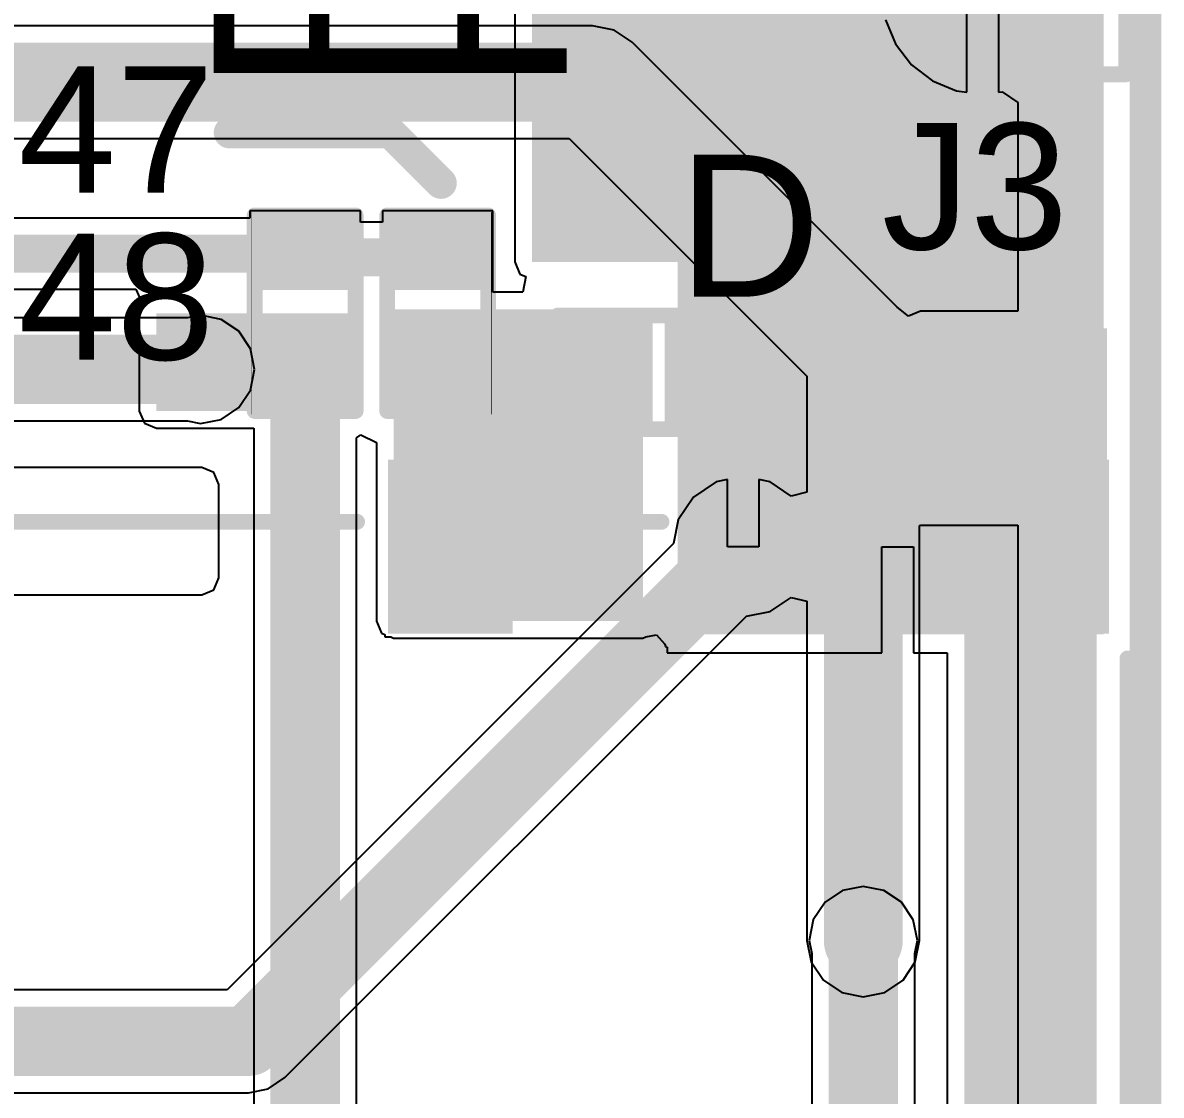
# Model space of a CAD drawing. Header units: millimetres. Extents: x -0.25 to 4.68, y -0.29 to 2.93.
# Drawn here: x 4.2515 to 4.6122, y 0.8869 to 1.2268 of the extents above; entities that cross this region are included whole.
import ezdxf

# ---------------------------------------------------------------- set-up
doc = ezdxf.new("R2010")
doc.units = ezdxf.units.MM
doc.header["$MEASUREMENT"] = 0
for name, color, linetype in [('BottomLayer', 5, 'Continuous'), ('BottomSolder', 6, 'Continuous'), ('Mechanical2', 216, 'Continuous'), ('MultiLayer', 9, 'Continuous'), ('PadHoleLayer', 156, 'Continuous'), ('TopLayer', 1, 'Continuous'), ('TopOverlay', 2, 'Continuous'), ('TopPaste', 8, 'Continuous'), ('TopSolder', 216, 'Continuous'), ('ViaHoleLayer', 16, 'Continuous')]:
    doc.layers.add(name, color=color, linetype=linetype)
doc.styles.add('Arial', font='', dxfattribs={"height": 0.2})
doc.styles.get('Arial').set_extended_font_data('Arial')

# ---------------------------------------------------------------- blocks, each defined once
blk = doc.blocks.new('1051330011_30')
at = {"layer": 'BottomLayer'}
h = blk.add_hatch(color=5, dxfattribs=at)
edge = h.paths.add_edge_path()
edge.add_arc((-0.13189, 0.04232), 0.02165, 90, 270)
edge.add_line((-0.13189, 0.02067), (-0.08858, 0.02067))
edge.add_arc((-0.08858, 0.04232), 0.02165, 270, 450)
edge.add_line((-0.08858, 0.06398), (-0.13189, 0.06398))
h = blk.add_hatch(color=5, dxfattribs=at)
edge = h.paths.add_edge_path()
edge.add_arc((0.08858, 0.04232), 0.02165, 90, 270)
edge.add_line((0.08858, 0.02067), (0.13189, 0.02067))
edge.add_arc((0.13189, 0.04232), 0.02165, 270, 450)
edge.add_line((0.13189, 0.06398), (0.08858, 0.06398))
h = blk.add_hatch(color=5, dxfattribs=at)
edge = h.paths.add_edge_path()
edge.add_arc((-0.02165, -0.04232), 0.02165, 90, 270)
edge.add_line((-0.02165, -0.06398), (0.02165, -0.06398))
edge.add_arc((0.02165, -0.04232), 0.02165, 270, 450)
edge.add_line((0.02165, -0.02067), (-0.02165, -0.02067))
at = {"layer": 'BottomSolder'}
h = blk.add_hatch(color=6, dxfattribs=at)
edge = h.paths.add_edge_path()
edge.add_arc((-0.13189, 0.04232), 0.02565, 90, 270)
edge.add_line((-0.13189, 0.01667), (-0.08858, 0.01667))
edge.add_arc((-0.08858, 0.04232), 0.02565, 270, 450)
edge.add_line((-0.08858, 0.06798), (-0.13189, 0.06798))
h = blk.add_hatch(color=6, dxfattribs=at)
edge = h.paths.add_edge_path()
edge.add_arc((0.08858, 0.04232), 0.02565, 90, 270)
edge.add_line((0.08858, 0.01667), (0.13189, 0.01667))
edge.add_arc((0.13189, 0.04232), 0.02565, 270, 450)
edge.add_line((0.13189, 0.06798), (0.08858, 0.06798))
h = blk.add_hatch(color=6, dxfattribs=at)
edge = h.paths.add_edge_path()
edge.add_arc((-0.02165, -0.04232), 0.02565, 90, 270)
edge.add_line((-0.02165, -0.06798), (0.02165, -0.06798))
edge.add_arc((0.02165, -0.04232), 0.02565, 270, 450)
edge.add_line((0.02165, -0.01667), (-0.02165, -0.01667))
at = {"layer": 'MultiLayer'}
h = blk.add_hatch(color=9, dxfattribs=at)
edge = h.paths.add_edge_path()
edge.add_arc((-0.13189, 0.04232), 0.02165, 90, 270)
edge.add_line((-0.13189, 0.02067), (-0.08858, 0.02067))
edge.add_arc((-0.08858, 0.04232), 0.02165, 270, 450)
edge.add_line((-0.08858, 0.06398), (-0.13189, 0.06398))
h = blk.add_hatch(color=9, dxfattribs=at)
edge = h.paths.add_edge_path()
edge.add_arc((0.08858, 0.04232), 0.02165, 90, 270)
edge.add_line((0.08858, 0.02067), (0.13189, 0.02067))
edge.add_arc((0.13189, 0.04232), 0.02165, 270, 450)
edge.add_line((0.13189, 0.06398), (0.08858, 0.06398))
h = blk.add_hatch(color=9, dxfattribs=at)
edge = h.paths.add_edge_path()
edge.add_arc((-0.02165, -0.04232), 0.02165, 90, 270)
edge.add_line((-0.02165, -0.06398), (0.02165, -0.06398))
edge.add_arc((0.02165, -0.04232), 0.02165, 270, 450)
edge.add_line((0.02165, -0.02067), (-0.02165, -0.02067))
at = {"layer": 'PadHoleLayer'}
h = blk.add_hatch(color=156, dxfattribs=at)
edge = h.paths.add_edge_path()
edge.add_arc((-0.12402, 0.04232), 0.00984, 90, 270)
edge.add_line((-0.12402, 0.03248), (-0.09646, 0.03248))
edge.add_arc((-0.09646, 0.04232), 0.00984, 270, 450)
edge.add_line((-0.09646, 0.05217), (-0.12402, 0.05217))
h = blk.add_hatch(color=156, dxfattribs=at)
edge = h.paths.add_edge_path()
edge.add_arc((0.09646, 0.04232), 0.00984, 90, 270)
edge.add_line((0.09646, 0.03248), (0.12402, 0.03248))
edge.add_arc((0.12402, 0.04232), 0.00984, 270, 450)
edge.add_line((0.12402, 0.05217), (0.09646, 0.05217))
h = blk.add_hatch(color=156, dxfattribs=at)
edge = h.paths.add_edge_path()
edge.add_arc((-0.02165, -0.04232), 0.00984, 90, 270)
edge.add_line((-0.02165, -0.05217), (0.02165, -0.05217))
edge.add_arc((0.02165, -0.04232), 0.00984, 270, 450)
edge.add_line((0.02165, -0.03248), (-0.02165, -0.03248))
at = {"layer": 'TopLayer'}
h = blk.add_hatch(color=1, dxfattribs=at)
edge = h.paths.add_edge_path()
edge.add_arc((-0.13189, 0.04232), 0.02165, 90, 270)
edge.add_line((-0.13189, 0.02067), (-0.08858, 0.02067))
edge.add_arc((-0.08858, 0.04232), 0.02165, 270, 450)
edge.add_line((-0.08858, 0.06398), (-0.13189, 0.06398))
for points in [[(-0.06004, 0.00295), (-0.06004, 0.06201), (-0.04232, 0.06201), (-0.04232, 0.00295)], [(-0.03445, 0.00295), (-0.03445, 0.06201), (-0.01673, 0.06201), (-0.01673, 0.00295)], [(-0.00886, 0.00295), (-0.00886, 0.06201), (0.00886, 0.06201), (0.00886, 0.00295)], [(0.01673, 0.00295), (0.01673, 0.06201), (0.03445, 0.06201), (0.03445, 0.00295)], [(0.04232, 0.00295), (0.04232, 0.06201), (0.06004, 0.06201), (0.06004, 0.00295)]]:
    blk.add_hatch(color=1, dxfattribs=at).paths.add_polyline_path(points)
h = blk.add_hatch(color=1, dxfattribs=at)
edge = h.paths.add_edge_path()
edge.add_arc((0.08858, 0.04232), 0.02165, 90, 270)
edge.add_line((0.08858, 0.02067), (0.13189, 0.02067))
edge.add_arc((0.13189, 0.04232), 0.02165, 270, 450)
edge.add_line((0.13189, 0.06398), (0.08858, 0.06398))
h = blk.add_hatch(color=1, dxfattribs=at)
edge = h.paths.add_edge_path()
edge.add_arc((-0.02165, -0.04232), 0.02165, 90, 270)
edge.add_line((-0.02165, -0.06398), (0.02165, -0.06398))
edge.add_arc((0.02165, -0.04232), 0.02165, 270, 450)
edge.add_line((0.02165, -0.02067), (-0.02165, -0.02067))
at = {"layer": 'TopPaste'}
for points in [[(-0.06004, 0.00295), (-0.06004, 0.06201), (-0.04232, 0.06201), (-0.04232, 0.00295)], [(-0.03445, 0.00295), (-0.03445, 0.06201), (-0.01673, 0.06201), (-0.01673, 0.00295)], [(-0.00886, 0.00295), (-0.00886, 0.06201), (0.00886, 0.06201), (0.00886, 0.00295)], [(0.01673, 0.00295), (0.01673, 0.06201), (0.03445, 0.06201), (0.03445, 0.00295)], [(0.04232, 0.00295), (0.04232, 0.06201), (0.06004, 0.06201), (0.06004, 0.00295)]]:
    blk.add_hatch(color=8, dxfattribs=at).paths.add_polyline_path(points)
at = {"layer": 'TopSolder'}
h = blk.add_hatch(color=216, dxfattribs=at)
edge = h.paths.add_edge_path()
edge.add_arc((-0.13189, 0.04232), 0.02565, 90, 270)
edge.add_line((-0.13189, 0.01667), (-0.08858, 0.01667))
edge.add_arc((-0.08858, 0.04232), 0.02565, 270, 450)
edge.add_line((-0.08858, 0.06798), (-0.13189, 0.06798))
for points in [[(-0.06404, -0.00105), (-0.06404, 0.06601), (-0.03832, 0.06601), (-0.03832, -0.00105)], [(-0.03845, -0.00105), (-0.03845, 0.06601), (-0.01273, 0.06601), (-0.01273, -0.00105)], [(-0.01286, -0.00105), (-0.01286, 0.06601), (0.01286, 0.06601), (0.01286, -0.00105)], [(0.01273, -0.00105), (0.01273, 0.06601), (0.03845, 0.06601), (0.03845, -0.00105)], [(0.03832, -0.00105), (0.03832, 0.06601), (0.06404, 0.06601), (0.06404, -0.00105)]]:
    blk.add_hatch(color=216, dxfattribs=at).paths.add_polyline_path(points)
h = blk.add_hatch(color=216, dxfattribs=at)
edge = h.paths.add_edge_path()
edge.add_arc((0.08858, 0.04232), 0.02565, 90, 270)
edge.add_line((0.08858, 0.01667), (0.13189, 0.01667))
edge.add_arc((0.13189, 0.04232), 0.02565, 270, 450)
edge.add_line((0.13189, 0.06798), (0.08858, 0.06798))
h = blk.add_hatch(color=216, dxfattribs=at)
edge = h.paths.add_edge_path()
edge.add_arc((-0.02165, -0.04232), 0.02565, 90, 270)
edge.add_line((-0.02165, -0.06798), (0.02165, -0.06798))
edge.add_arc((0.02165, -0.04232), 0.02565, 270, 450)
edge.add_line((0.02165, -0.01667), (-0.02165, -0.01667))
at = {"layer": 'TopOverlay'}
for points, const_width in [([(-0.15748, 0.07171), (-0.15748, 0.08777)], 0.005), ([(-0.07972, 0.08777), (-0.15748, 0.08777)], 0.005), ([(0.15748, 0.08777), (0.07972, 0.08777)], 0.005), ([(0.15748, 0.07171), (0.15748, 0.08777)], 0.005), ([(-0.04507, 0.0779), (-0.05707, 0.0779)], 0.01), ([(-0.05107, 0.0719), (-0.05707, 0.0779)], 0.01), ([(-0.05107, 0.0719), (-0.04507, 0.0779)], 0.01), ([(-0.15748, -0.04528), (-0.15748, 0.02354)], 0.005), ([(0.15748, -0.04528), (0.15748, 0.02354)], 0.005), ([(-0.05315, -0.04528), (-0.15748, -0.04528)], 0.005), ([(0.15748, -0.04528), (0.05315, -0.04528)], 0.005)]:
    blk.add_lwpolyline(points, dxfattribs=dict(at, const_width=const_width))
for points, const_width in [([(-0.15873, 0.08777, 1), (-0.15623, 0.08777, 1)], 0.0025), ([(-0.15873, 0.08777, 1), (-0.15623, 0.08777, 1)], 0.0025), ([(-0.08097, 0.08777, 1), (-0.07847, 0.08777, 1)], 0.0025), ([(0.07847, 0.08777, 1), (0.08097, 0.08777, 1)], 0.0025), ([(0.15623, 0.08777, 1), (0.15873, 0.08777, 1)], 0.0025), ([(0.15623, 0.08777, 1), (0.15873, 0.08777, 1)], 0.0025), ([(-0.05957, 0.0779, 1), (-0.05457, 0.0779, 1)], 0.005), ([(-0.05957, 0.0779, 1), (-0.05457, 0.0779, 1)], 0.005), ([(-0.04757, 0.0779, 1), (-0.04257, 0.0779, 1)], 0.005), ([(-0.04757, 0.0779, 1), (-0.04257, 0.0779, 1)], 0.005), ([(-0.05357, 0.0719, 1), (-0.04857, 0.0719, 1)], 0.005), ([(-0.05357, 0.0719, 1), (-0.04857, 0.0719, 1)], 0.005), ([(-0.15873, 0.07171, 1), (-0.15623, 0.07171, 1)], 0.0025), ([(0.15623, 0.07171, 1), (0.15873, 0.07171, 1)], 0.0025), ([(-0.15873, 0.02354, 1), (-0.15623, 0.02354, 1)], 0.0025), ([(0.15623, 0.02354, 1), (0.15873, 0.02354, 1)], 0.0025), ([(-0.15873, -0.04528, 1), (-0.15623, -0.04528, 1)], 0.0025), ([(-0.15873, -0.04528, 1), (-0.15623, -0.04528, 1)], 0.0025), ([(-0.0544, -0.04528, 1), (-0.0519, -0.04528, 1)], 0.0025), ([(0.0519, -0.04528, 1), (0.0544, -0.04528, 1)], 0.0025), ([(0.15623, -0.04528, 1), (0.15873, -0.04528, 1)], 0.0025), ([(0.15623, -0.04528, 1), (0.15873, -0.04528, 1)], 0.0025)]:
    blk.add_lwpolyline(points, format="xyb", close=True, dxfattribs=dict(at, const_width=const_width))
blk = doc.blocks.new('R___0402_57')
at = {"layer": 'TopLayer'}
for points in [[(-0.0275, -0.0125), (-0.0275, 0.0125), (-0.0095, 0.0125), (-0.0095, -0.0125)], [(0.0095, -0.0125), (0.0095, 0.0125), (0.0275, 0.0125), (0.0275, -0.0125)]]:
    blk.add_hatch(color=1, dxfattribs=at).paths.add_polyline_path(points)
at = {"layer": 'TopPaste'}
for points in [[(-0.0275, -0.0125), (-0.0275, 0.0125), (-0.0095, 0.0125), (-0.0095, -0.0125)], [(0.0095, -0.0125), (0.0095, 0.0125), (0.0275, 0.0125), (0.0275, -0.0125)]]:
    blk.add_hatch(color=8, dxfattribs=at).paths.add_polyline_path(points)
at = {"layer": 'TopSolder'}
for points in [[(-0.02967, -0.01467), (-0.02967, 0.01467), (-0.00733, 0.01467), (-0.00733, -0.01467)], [(0.00733, -0.01467), (0.00733, 0.01467), (0.02967, 0.01467), (0.02967, -0.01467)]]:
    blk.add_hatch(color=216, dxfattribs=at).paths.add_polyline_path(points)
at = {"layer": 'TopOverlay'}
for points, const_width in [([(-0.031, -0.016), (-0.031, 0.016)], 0.005), ([(0.031, 0.016), (-0.031, 0.016)], 0.005), ([(0.031, -0.016), (0.031, 0.016)], 0.005), ([(0.031, -0.016), (-0.031, -0.016)], 0.005), ([(0.032, -0.017), (-0.032, -0.017)], 0.000127)]:
    blk.add_lwpolyline(points, dxfattribs=dict(at, const_width=const_width))
for points, const_width in [([(-0.03225, 0.016, 1), (-0.02975, 0.016, 1)], 0.0025), ([(-0.03225, 0.016, 1), (-0.02975, 0.016, 1)], 0.0025), ([(0.02975, 0.016, 1), (0.03225, 0.016, 1)], 0.0025), ([(0.02975, 0.016, 1), (0.03225, 0.016, 1)], 0.0025), ([(-0.03225, -0.016, 1), (-0.02975, -0.016, 1)], 0.0025), ([(-0.03225, -0.016, 1), (-0.02975, -0.016, 1)], 0.0025), ([(0.02975, -0.016, 1), (0.03225, -0.016, 1)], 0.0025), ([(0.02975, -0.016, 1), (0.03225, -0.016, 1)], 0.0025), ([(-0.03203, -0.017, 1), (-0.03197, -0.017, 1)], 0.0000635), ([(0.03197, -0.017, 1), (0.03203, -0.017, 1)], 0.0000635)]:
    blk.add_lwpolyline(points, format="xyb", close=True, dxfattribs=dict(at, const_width=const_width))
blk = doc.blocks.new('R___0402_58')
at = {"layer": 'TopLayer'}
for points in [[(-0.0275, -0.0125), (-0.0275, 0.0125), (-0.0095, 0.0125), (-0.0095, -0.0125)], [(0.0095, -0.0125), (0.0095, 0.0125), (0.0275, 0.0125), (0.0275, -0.0125)]]:
    blk.add_hatch(color=1, dxfattribs=at).paths.add_polyline_path(points)
at = {"layer": 'TopPaste'}
for points in [[(-0.0275, -0.0125), (-0.0275, 0.0125), (-0.0095, 0.0125), (-0.0095, -0.0125)], [(0.0095, -0.0125), (0.0095, 0.0125), (0.0275, 0.0125), (0.0275, -0.0125)]]:
    blk.add_hatch(color=8, dxfattribs=at).paths.add_polyline_path(points)
at = {"layer": 'TopSolder'}
for points in [[(-0.02967, -0.01467), (-0.02967, 0.01467), (-0.00733, 0.01467), (-0.00733, -0.01467)], [(0.00733, -0.01467), (0.00733, 0.01467), (0.02967, 0.01467), (0.02967, -0.01467)]]:
    blk.add_hatch(color=216, dxfattribs=at).paths.add_polyline_path(points)
at = {"layer": 'TopOverlay'}
for points, const_width in [([(-0.031, 0.016), (-0.031, -0.016)], 0.005), ([(-0.031, 0.016), (0.031, 0.016)], 0.005), ([(0.031, 0.016), (0.031, -0.016)], 0.005), ([(-0.031, -0.016), (0.031, -0.016)], 0.005), ([(-0.032, -0.017), (0.032, -0.017)], 0.000127)]:
    blk.add_lwpolyline(points, dxfattribs=dict(at, const_width=const_width))
for points, const_width in [([(-0.03225, 0.016, 1), (-0.02975, 0.016, 1)], 0.0025), ([(-0.03225, 0.016, 1), (-0.02975, 0.016, 1)], 0.0025), ([(0.02975, 0.016, 1), (0.03225, 0.016, 1)], 0.0025), ([(0.02975, 0.016, 1), (0.03225, 0.016, 1)], 0.0025), ([(-0.03225, -0.016, 1), (-0.02975, -0.016, 1)], 0.0025), ([(-0.03225, -0.016, 1), (-0.02975, -0.016, 1)], 0.0025), ([(0.02975, -0.016, 1), (0.03225, -0.016, 1)], 0.0025), ([(0.02975, -0.016, 1), (0.03225, -0.016, 1)], 0.0025), ([(-0.03203, -0.017, 1), (-0.03197, -0.017, 1)], 0.0000635), ([(0.03197, -0.017, 1), (0.03203, -0.017, 1)], 0.0000635)]:
    blk.add_lwpolyline(points, format="xyb", close=True, dxfattribs=dict(at, const_width=const_width))
blk = doc.blocks.new('DM3BT_DSF_PEJS_118')
at = {"layer": 'TopLayer'}
for points in [[(0.23819, -0.10039), (0.28543, -0.10039), (0.28543, -0.13189), (0.23819, -0.13189)], [(0.23819, -0.19488), (0.28543, -0.19488), (0.28543, -0.32087), (0.23819, -0.32087)]]:
    blk.add_hatch(color=1, dxfattribs=at).paths.add_polyline_path(points)
at = {"layer": 'TopPaste'}
for points in [[(0.23819, -0.10039), (0.28543, -0.10039), (0.28543, -0.13189), (0.23819, -0.13189)], [(0.23819, -0.19488), (0.28543, -0.19488), (0.28543, -0.32087), (0.23819, -0.32087)]]:
    blk.add_hatch(color=8, dxfattribs=at).paths.add_polyline_path(points)
at = {"layer": 'TopSolder'}
for points in [[(0.23419, -0.09639), (0.28943, -0.09639), (0.28943, -0.13589), (0.23419, -0.13589)], [(0.23419, -0.19088), (0.28943, -0.19088), (0.28943, -0.32487), (0.23419, -0.32487)]]:
    blk.add_hatch(color=216, dxfattribs=at).paths.add_polyline_path(points)
at = {"layer": 'TopOverlay', "const_width": 0.005}
for points in [[(0.26969, 0.09055), (0.26969, -0.08661)], [(0.26969, -0.14567), (0.26969, -0.18307)], [(-0.20079, -0.33071), (0.22638, -0.33071)]]:
    blk.add_lwpolyline(points, dxfattribs=at)
at = {"layer": 'TopOverlay', "const_width": 0.0025}
for points in [[(0.26844, -0.08661, 1), (0.27094, -0.08661, 1)], [(0.26844, -0.14567, 1), (0.27094, -0.14567, 1)], [(0.26844, -0.18307, 1), (0.27094, -0.18307, 1)], [(0.22513, -0.33071, 1), (0.22763, -0.33071, 1)]]:
    blk.add_lwpolyline(points, format="xyb", close=True, dxfattribs=at)
blk = doc.blocks.new('DFN1006_2L__138')
at = {"layer": 'TopLayer'}
for points in [[(-0.02756, 0.01299), (-0.00591, 0.01299), (-0.00591, -0.01299), (-0.02756, -0.01299)], [(0.00591, 0.01299), (0.02756, 0.01299), (0.02756, -0.01299), (0.00591, -0.01299)]]:
    blk.add_hatch(color=1, dxfattribs=at).paths.add_polyline_path(points)
at = {"layer": 'TopOverlay'}
blk.add_hatch(color=2, dxfattribs=at).paths.add_polyline_path([(-0.045, -0.02002), (-0.032, -0.02002), (-0.032, 0.01998), (-0.045, 0.01998)])
at = {"layer": 'TopPaste'}
for points in [[(-0.02756, 0.01299), (-0.00591, 0.01299), (-0.00591, -0.01299), (-0.02756, -0.01299)], [(0.00591, 0.01299), (0.02756, 0.01299), (0.02756, -0.01299), (0.00591, -0.01299)]]:
    blk.add_hatch(color=8, dxfattribs=at).paths.add_polyline_path(points)
at = {"layer": 'TopSolder'}
for points in [[(-0.03156, 0.01699), (-0.00191, 0.01699), (-0.00191, -0.01699), (-0.03156, -0.01699)], [(0.00191, 0.01699), (0.03156, 0.01699), (0.03156, -0.01699), (0.00191, -0.01699)]]:
    blk.add_hatch(color=216, dxfattribs=at).paths.add_polyline_path(points)
at = {"layer": 'TopOverlay', "const_width": 0.005}
for points in [[(-0.032, 0.018), (0.032, 0.018)], [(-0.032, -0.018), (-0.032, 0.018)], [(0.032, -0.018), (0.032, 0.018)], [(-0.032, -0.018), (0.032, -0.018)]]:
    blk.add_lwpolyline(points, dxfattribs=at)
at = {"layer": 'TopOverlay', "const_width": 0.0025}
for points in [[(-0.03325, 0.018, 1), (-0.03075, 0.018, 1)], [(-0.03325, 0.018, 1), (-0.03075, 0.018, 1)], [(0.03075, 0.018, 1), (0.03325, 0.018, 1)], [(0.03075, 0.018, 1), (0.03325, 0.018, 1)], [(-0.03325, -0.018, 1), (-0.03075, -0.018, 1)], [(-0.03325, -0.018, 1), (-0.03075, -0.018, 1)], [(0.03075, -0.018, 1), (0.03325, -0.018, 1)], [(0.03075, -0.018, 1), (0.03325, -0.018, 1)]]:
    blk.add_lwpolyline(points, format="xyb", close=True, dxfattribs=at)

msp = doc.modelspace()

# ---------------------------------------------------------------- hatches: boundary and pattern name
at = {"layer": 'BottomLayer'}
msp.add_hatch(color=5, dxfattribs=at).paths.add_polyline_path([(4.536, 1.073), (4.595, 1.073), (4.595, 1.13), (4.536, 1.13)])
h = msp.add_hatch(color=5, dxfattribs=at)
edge = h.paths.add_edge_path()
edge.add_arc((4.30782, 1.11695), 0.01181, 0, 360)
h = msp.add_hatch(color=5, dxfattribs=at)
edge = h.paths.add_edge_path()
edge.add_arc((4.553, 1.105), 0.01181, 0, 360)
h = msp.add_hatch(color=5, dxfattribs=at)
edge = h.paths.add_edge_path()
edge.add_arc((4.579, 1.105), 0.01181, 0, 360)
h = msp.add_hatch(color=5, dxfattribs=at)
edge = h.paths.add_edge_path()
edge.add_arc((4.47976, 1.06076), 0.01181, 0, 360)
h = msp.add_hatch(color=5, dxfattribs=at)
edge = h.paths.add_edge_path()
edge.add_arc((4.51782, 0.93595), 0.01181, 0, 360)
at = {"layer": 'BottomSolder'}
h = msp.add_hatch(color=6, dxfattribs=at)
edge = h.paths.add_edge_path()
edge.add_arc((4.30782, 1.11695), 0.00591, 0, 360)
h = msp.add_hatch(color=6, dxfattribs=at)
edge = h.paths.add_edge_path()
edge.add_arc((4.553, 1.105), 0.00591, 0, 360)
h = msp.add_hatch(color=6, dxfattribs=at)
edge = h.paths.add_edge_path()
edge.add_arc((4.579, 1.105), 0.00591, 0, 360)
h = msp.add_hatch(color=6, dxfattribs=at)
edge = h.paths.add_edge_path()
edge.add_arc((4.47976, 1.06076), 0.00591, 0, 360)
h = msp.add_hatch(color=6, dxfattribs=at)
edge = h.paths.add_edge_path()
edge.add_arc((4.51782, 0.93595), 0.00591, 0, 360)
at = {"layer": 'TopLayer'}
for points in [[(4.41282, 1.151), (4.594, 1.151), (4.594, 1.32395), (4.41282, 1.32395)], [(4.459, 1.033), (4.594, 1.033), (4.594, 1.167), (4.459, 1.167)], [(4.29382, 1.10376), (4.35482, 1.10376), (4.35482, 1.13476), (4.29382, 1.13476)], [(4.369, 1.03717), (4.448, 1.03717), (4.448, 1.13598), (4.369, 1.13598)], [(4.54982, 0.54495), (4.59182, 0.54495), (4.59182, 1.04495), (4.54982, 1.04495)]]:
    msp.add_hatch(color=1, dxfattribs=at).paths.add_polyline_path(points)
h = msp.add_hatch(color=1, dxfattribs=at)
edge = h.paths.add_edge_path()
edge.add_arc((4.30782, 1.11695), 0.01181, 0, 360)
h = msp.add_hatch(color=1, dxfattribs=at)
edge = h.paths.add_edge_path()
edge.add_arc((4.553, 1.105), 0.01181, 0, 360)
h = msp.add_hatch(color=1, dxfattribs=at)
edge = h.paths.add_edge_path()
edge.add_arc((4.579, 1.105), 0.01181, 0, 360)
h = msp.add_hatch(color=1, dxfattribs=at)
edge = h.paths.add_edge_path()
edge.add_arc((4.47976, 1.06076), 0.01181, 0, 360)
h = msp.add_hatch(color=1, dxfattribs=at)
edge = h.paths.add_edge_path()
edge.add_arc((4.51782, 0.93595), 0.01181, 0, 360)
at = {"layer": 'TopSolder'}
h = msp.add_hatch(color=216, dxfattribs=at)
edge = h.paths.add_edge_path()
edge.add_arc((4.30782, 1.11695), 0.00591, 0, 360)
h = msp.add_hatch(color=216, dxfattribs=at)
edge = h.paths.add_edge_path()
edge.add_arc((4.553, 1.105), 0.00591, 0, 360)
h = msp.add_hatch(color=216, dxfattribs=at)
edge = h.paths.add_edge_path()
edge.add_arc((4.579, 1.105), 0.00591, 0, 360)
h = msp.add_hatch(color=216, dxfattribs=at)
edge = h.paths.add_edge_path()
edge.add_arc((4.47976, 1.06076), 0.00591, 0, 360)
h = msp.add_hatch(color=216, dxfattribs=at)
edge = h.paths.add_edge_path()
edge.add_arc((4.51782, 0.93595), 0.00591, 0, 360)
at = {"layer": 'ViaHoleLayer'}
h = msp.add_hatch(color=16, dxfattribs=at)
edge = h.paths.add_edge_path()
edge.add_arc((4.30782, 1.11695), 0.00591, 0, 360)
h = msp.add_hatch(color=16, dxfattribs=at)
edge = h.paths.add_edge_path()
edge.add_arc((4.553, 1.105), 0.00591, 0, 360)
h = msp.add_hatch(color=16, dxfattribs=at)
edge = h.paths.add_edge_path()
edge.add_arc((4.579, 1.105), 0.00591, 0, 360)
h = msp.add_hatch(color=16, dxfattribs=at)
edge = h.paths.add_edge_path()
edge.add_arc((4.47976, 1.06076), 0.00591, 0, 360)
h = msp.add_hatch(color=16, dxfattribs=at)
edge = h.paths.add_edge_path()
edge.add_arc((4.51782, 0.93595), 0.00591, 0, 360)

# ---------------------------------------------------------------- linework, layer by layer
at = {"layer": 'BottomLayer'}
for p, q in [((4.56067, 1.25771), (4.56067, 1.20479)), ((4.55067, 1.20479), (4.55067, 1.25271)), ((4.52483, 1.2278), (4.52802, 1.2201)), ((4.432, 1.22584), (4.17593, 1.22584)), ((4.43883, 1.22448), (4.432, 1.22584)), ((4.44462, 1.22062), (4.43883, 1.22448)), ((4.52852, 1.13671), (4.44462, 1.22062)), ((4.52802, 1.2201), (4.53309, 1.21348)), ((4.53309, 1.21348), (4.5397, 1.20841)), ((4.5397, 1.20841), (4.5474, 1.20522)), ((4.5474, 1.20522), (4.55067, 1.20479)), ((4.56067, 1.20479), (4.56182, 1.20494)), ((4.56182, 1.20494), (4.56682, 1.20156)), ((4.56682, 1.20156), (4.56682, 1.13541)), ((4.17, 1.19016), (4.42461, 1.19016)), ((4.42461, 1.19016), (4.49998, 1.11479)), ((4.53217, 1.13383), (4.52852, 1.13671)), ((4.30367, 1.13326), (3.98795, 1.13326)), ((4.30782, 1.13409), (4.30367, 1.13326)), ((4.31438, 1.13278), (4.30782, 1.13409)), ((4.31994, 1.12907), (4.31438, 1.13278)), ((4.536, 1.13541), (4.53217, 1.13383)), ((4.56682, 1.13541), (4.536, 1.13541)), ((4.32366, 1.12351), (4.31994, 1.12907)), ((4.32496, 1.11695), (4.32366, 1.12351)), ((4.32366, 1.11039), (4.32496, 1.11695)), ((4.49998, 1.11479), (4.49998, 1.07807)), ((4.31994, 1.10483), (4.32366, 1.11039)), ((4.31438, 1.10111), (4.31994, 1.10483)), ((3.99471, 1.10064), (4.30367, 1.10064)), ((4.30367, 1.10064), (4.30782, 1.09981)), ((4.30782, 1.09981), (4.31438, 1.10111)), ((4.30822, 1.08586), (4.16649, 1.08586)), ((4.31205, 1.08427), (4.30822, 1.08586)), ((4.31364, 1.08044), (4.31205, 1.08427)), ((4.31364, 1.05092), (4.31364, 1.08044)), ((4.47125, 1.08131), (4.46403, 1.07648)), ((4.47476, 1.082), (4.47125, 1.08131)), ((4.47476, 1.06076), (4.47476, 1.082)), ((4.48827, 1.08131), (4.48476, 1.082)), ((4.48476, 1.082), (4.48476, 1.06076)), ((4.49498, 1.07682), (4.48827, 1.08131)), ((4.46403, 1.07648), (4.45921, 1.06927)), ((4.49998, 1.07807), (4.49498, 1.07682)), ((4.45921, 1.06927), (4.45773, 1.0618)), ((4.53567, 1.06736), (4.536, 1.06759)), ((4.53567, 0.93595), (4.53567, 1.06736)), ((4.536, 1.06759), (4.56682, 1.06759)), ((4.56682, 1.06759), (4.56682, 0.07684)), ((4.45773, 1.0618), (4.31624, 0.92031)), ((4.48476, 1.06076), (4.47476, 1.06076)), ((4.31205, 1.04709), (4.31364, 1.05092)), ((4.30822, 1.04551), (4.31205, 1.04709)), ((4.16649, 1.04551), (4.30822, 1.04551)), ((4.48827, 1.04021), (4.49498, 1.0447)), ((4.49498, 1.0447), (4.49998, 1.04345)), ((4.49998, 1.04345), (4.49998, 0.93595)), ((4.4808, 1.03873), (4.48827, 1.04021)), ((4.33454, 0.89246), (4.4808, 1.03873)), ((4.49998, 0.93595), (4.50134, 0.92912)), ((4.53431, 0.92912), (4.53567, 0.93595)), ((4.50134, 0.92912), (4.50521, 0.92333)), ((4.53044, 0.92333), (4.53431, 0.92912)), ((4.31624, 0.92031), (4.22012, 0.92031)), ((4.50521, 0.92333), (4.51099, 0.91946)), ((4.52465, 0.91946), (4.53044, 0.92333)), ((4.51099, 0.91946), (4.51782, 0.91811)), ((4.51782, 0.91811), (4.52465, 0.91946)), ((4.32924, 0.88893), (4.33454, 0.89246)), ((4.22139, 0.88769), (4.323, 0.88769)), ((4.323, 0.88769), (4.32924, 0.88893))]:
    msp.add_line(p, q, dxfattribs=at)
for points, const_width in [([(4.17, 1.208), (4.432, 1.208)], 0.025), ([(4.432, 1.208), (4.51782, 1.12218)], 0.025), ([(4.51782, 0.93595), (4.51782, 1.12218)], 0.025), ([(3.98795, 1.11695), (4.30782, 1.11695)], 0.022), ([(4.323, 0.904), (4.47923, 1.06023)], 0.022), ([(4.47923, 1.06023), (4.47978, 1.06023)], 0.022), ([(4.47978, 1.06023), (4.48, 1.06001)], 0.022), ([(4.201, 0.904), (4.323, 0.904)], 0.022)]:
    msp.add_lwpolyline(points, dxfattribs=dict(at, const_width=const_width))
for points, const_width in [([(4.42575, 1.208, 1), (4.43825, 1.208, 1)], 0.0125), ([(4.42575, 1.208, 1), (4.43825, 1.208, 1)], 0.0125), ([(4.51157, 1.12218, 1), (4.52407, 1.12218, 1)], 0.0125), ([(4.51157, 1.12218, 1), (4.52407, 1.12218, 1)], 0.0125), ([(4.30232, 1.11695, 1), (4.31332, 1.11695, 1)], 0.011), ([(4.47373, 1.06023, 1), (4.48473, 1.06023, 1)], 0.011), ([(4.47373, 1.06023, 1), (4.48473, 1.06023, 1)], 0.011), ([(4.47428, 1.06023, 1), (4.48528, 1.06023, 1)], 0.011), ([(4.47428, 1.06023, 1), (4.48528, 1.06023, 1)], 0.011), ([(4.4745, 1.06001, 1), (4.4855, 1.06001, 1)], 0.011), ([(4.51157, 0.93595, 1), (4.52407, 0.93595, 1)], 0.0125), ([(4.3175, 0.904, 1), (4.3285, 0.904, 1)], 0.011), ([(4.3175, 0.904, 1), (4.3285, 0.904, 1)], 0.011)]:
    msp.add_lwpolyline(points, format="xyb", close=True, dxfattribs=dict(at, const_width=const_width))
at = {"layer": 'Mechanical2', "const_width": 0.01}
msp.add_lwpolyline([(4.60723, 2.87495), (4.60723, -0.11718)], dxfattribs=at)
at = {"layer": 'TopLayer'}
for p, q in [((4.40741, 1.29995), (4.40741, 1.151)), ((4.35846, 1.16726), (4.32346, 1.16726)), ((4.32346, 1.16726), (4.32346, 1.16485)), ((4.35846, 1.16366), (4.35846, 1.16726)), ((4.40046, 1.16726), (4.36546, 1.16726)), ((4.36546, 1.16726), (4.36546, 1.16366)), ((4.40046, 1.14139), (4.40046, 1.16726)), ((4.32346, 1.16485), (3.88697, 1.16485)), ((4.36546, 1.16366), (4.35846, 1.16366)), ((4.40741, 1.151), (4.409, 1.14717)), ((4.409, 1.14717), (4.41088, 1.14639)), ((4.41088, 1.14639), (4.40989, 1.14139)), ((3.88648, 1.14241), (4.28729, 1.14241)), ((4.28729, 1.14241), (4.28951, 1.13741)), ((4.40989, 1.14139), (4.40046, 1.14139)), ((4.28951, 1.13741), (4.28841, 1.13476)), ((4.28841, 1.13476), (4.28841, 1.10376)), ((4.28841, 1.10376), (4.29, 1.09993)), ((4.29, 1.09993), (4.29382, 1.09835)), ((4.29382, 1.09835), (4.32465, 1.09835)), ((4.32465, 1.09835), (4.32465, 0.88185)), ((4.35728, 1.09524), (4.35859, 1.09625)), ((4.35728, 0.87509), (4.35728, 1.09524)), ((4.35859, 1.09625), (4.36359, 1.09379)), ((4.36359, 1.09379), (4.36359, 1.03717)), ((4.30822, 1.08586), (4.17649, 1.08586)), ((4.31205, 1.08427), (4.30822, 1.08586)), ((4.31364, 1.08044), (4.31205, 1.08427)), ((4.31364, 1.05092), (4.31364, 1.08044)), ((4.5237, 1.02714), (4.5237, 1.06076)), ((4.5237, 1.06076), (4.5337, 1.06076)), ((4.5337, 1.06076), (4.5337, 1.02714)), ((4.31205, 1.04709), (4.31364, 1.05092)), ((4.30822, 1.04551), (4.31205, 1.04709)), ((4.17649, 1.04551), (4.30822, 1.04551)), ((4.36359, 1.03717), (4.36517, 1.03334)), ((4.36517, 1.03334), (4.36622, 1.03291)), ((4.36622, 1.03291), (4.36622, 1.03214)), ((4.36622, 1.03214), (4.36808, 1.03214)), ((4.36808, 1.03214), (4.369, 1.03176)), ((4.369, 1.03176), (4.448, 1.03176)), ((4.448, 1.03176), (4.44894, 1.03215)), ((4.44894, 1.03215), (4.45233, 1.03277)), ((4.45233, 1.03277), (4.45489, 1.02987)), ((4.45489, 1.02987), (4.45517, 1.02917)), ((4.45517, 1.02917), (4.4557, 1.02895)), ((4.4557, 1.02895), (4.4557, 1.02714)), ((4.4557, 1.02714), (4.5237, 1.02714)), ((4.5337, 1.02714), (4.54441, 1.02714)), ((4.54441, 1.02714), (4.54441, 0.57667)), ((4.51782, 0.95309), (4.51126, 0.95178)), ((4.52438, 0.95178), (4.51782, 0.95309)), ((4.51126, 0.95178), (4.5057, 0.94807)), ((4.52994, 0.94807), (4.52438, 0.95178)), ((4.5057, 0.94807), (4.50199, 0.94251)), ((4.53366, 0.94251), (4.52994, 0.94807)), ((4.50199, 0.94251), (4.50068, 0.93595)), ((4.53496, 0.93595), (4.53366, 0.94251)), ((4.50068, 0.93595), (4.50151, 0.93179)), ((4.53414, 0.93179), (4.53496, 0.93595)), ((4.50151, 0.93179), (4.50151, 0.86353)), ((4.53414, 0.85677), (4.53414, 0.93179))]:
    msp.add_line(p, q, dxfattribs=at)
for points, const_width in [([(3.87437, 1.15363), (4.33978, 1.15363)], 0.012), ([(4.33978, 1.15363), (4.34096, 1.15245)], 0.012), ([(4.34096, 1.15245), (4.38296, 1.15245)], 0.012), ([(4.34096, 0.87509), (4.34096, 1.11626)], 0.022), ([(4.46973, 1.116), (4.52811, 1.116)], 0.022), ([(4.52811, 1.116), (4.541, 1.10311)], 0.022), ([(4.541, 1.07306), (4.541, 1.10311)], 0.022), ([(4.5287, 1.06076), (4.541, 1.07306)], 0.022), ([(4.47976, 1.06076), (4.5287, 1.06076)], 0.022), ([(4.51782, 0.85677), (4.51782, 0.93595)], 0.022)]:
    msp.add_lwpolyline(points, dxfattribs=dict(at, const_width=const_width))
for points, const_width in [([(4.33678, 1.15363, 1), (4.34278, 1.15363, 1)], 0.006), ([(4.33678, 1.15363, 1), (4.34278, 1.15363, 1)], 0.006), ([(4.33796, 1.15245, 1), (4.34396, 1.15245, 1)], 0.006), ([(4.33796, 1.15245, 1), (4.34396, 1.15245, 1)], 0.006), ([(4.37996, 1.15245, 1), (4.38596, 1.15245, 1)], 0.006), ([(4.33546, 1.11626, 1), (4.34646, 1.11626, 1)], 0.011), ([(4.46423, 1.116, 1), (4.47523, 1.116, 1)], 0.011), ([(4.52261, 1.116, 1), (4.53361, 1.116, 1)], 0.011), ([(4.52261, 1.116, 1), (4.53361, 1.116, 1)], 0.011), ([(4.5355, 1.10311, 1), (4.5465, 1.10311, 1)], 0.011), ([(4.5355, 1.10311, 1), (4.5465, 1.10311, 1)], 0.011), ([(4.5355, 1.07306, 1), (4.5465, 1.07306, 1)], 0.011), ([(4.5355, 1.07306, 1), (4.5465, 1.07306, 1)], 0.011), ([(4.47426, 1.06076, 1), (4.48526, 1.06076, 1)], 0.011), ([(4.5232, 1.06076, 1), (4.5342, 1.06076, 1)], 0.011), ([(4.5232, 1.06076, 1), (4.5342, 1.06076, 1)], 0.011), ([(4.51232, 0.93595, 1), (4.52332, 0.93595, 1)], 0.011)]:
    msp.add_lwpolyline(points, format="xyb", close=True, dxfattribs=dict(at, const_width=const_width))
at = {"layer": 'TopOverlay', "const_width": 0.01}
for points in [[(4.317, 1.192), (4.368, 1.192)], [(4.368, 1.192), (4.384, 1.176)]]:
    msp.add_lwpolyline(points, dxfattribs=at)
at = {"layer": 'TopOverlay', "const_width": 0.005}
for points in [[(4.3145, 1.192, 1), (4.3195, 1.192, 1)], [(4.3655, 1.192, 1), (4.3705, 1.192, 1)], [(4.3655, 1.192, 1), (4.3705, 1.192, 1)], [(4.3815, 1.176, 1), (4.3865, 1.176, 1)]]:
    msp.add_lwpolyline(points, format="xyb", close=True, dxfattribs=at)

# ---------------------------------------------------------------- block references
for name, p, rotation in [('1051330011_30', (4.51334, 1.36795), 270), ('R___0402_57', (4.34096, 1.13476), 270), ('R___0402_58', (4.38296, 1.13476), 90), ('DM3BT_DSF_PEJS_118', (4.27082, 0.79895), 90)]:
    msp.add_blockref(name, p, dxfattribs=dict(rotation=rotation))
msp.add_blockref('DFN1006_2L__138', (4.453, 1.116))

# ---------------------------------------------------------------- texts
at = {"layer": 'TopOverlay', "style": 'Arial'}
for s, p in [('HEADER', (4.42382, 1.204)), ('PROG:', (4.372, 1.204))]:
    msp.add_text(s, height=0.06, rotation=90, dxfattribs=at).set_placement(p)
for s, height, p in [('R47', 0.04, (4.20968, 1.17301)), ('J3', 0.04, (4.52368, 1.15501)), ('D', 0.045, (4.459, 1.14)), ('R48', 0.04, (4.20968, 1.12001))]:
    msp.add_text(s, height=height, dxfattribs=at).set_placement(p)

doc.saveas('drawing.dxf')
